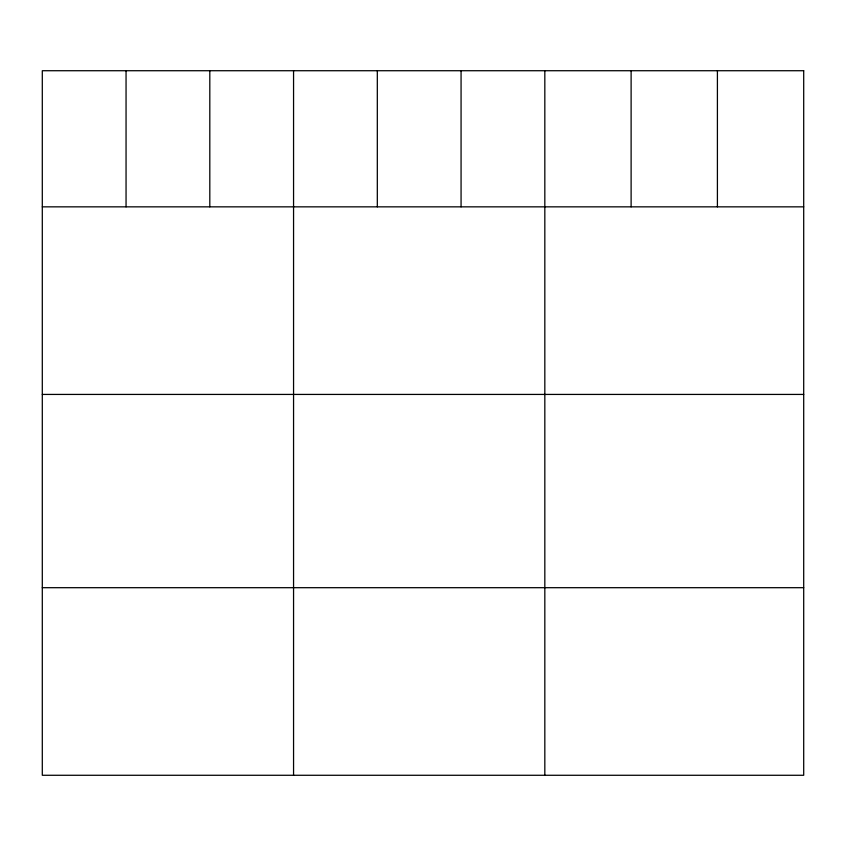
<?xml version="1.0" encoding="UTF-8"?>
<svg xmlns="http://www.w3.org/2000/svg" width="846" height="846" viewBox="0 0 846 846"><rect width="100%" height="100%" fill="white"/><g stroke="black" fill="none" stroke-linecap="round" stroke-linejoin="round"><path stroke-width="1.27" d="M42.3 206.847L803.7 206.847M42.3 394.426L803.7 394.426M42.3 587.695L803.7 587.695M717.408 70.726L717.408 206.847M631.116 70.726L631.116 206.847M544.824 70.726L544.824 775.274M461.07 70.726L461.07 206.847M377.316 70.726L377.316 206.847M293.562 70.726L293.562 775.274M209.808 70.726L209.808 206.847M126.054 70.726L126.054 206.847M803.7 70.726L42.3 70.726L42.3 775.274L803.7 775.274L803.7 70.726"/></g></svg>
